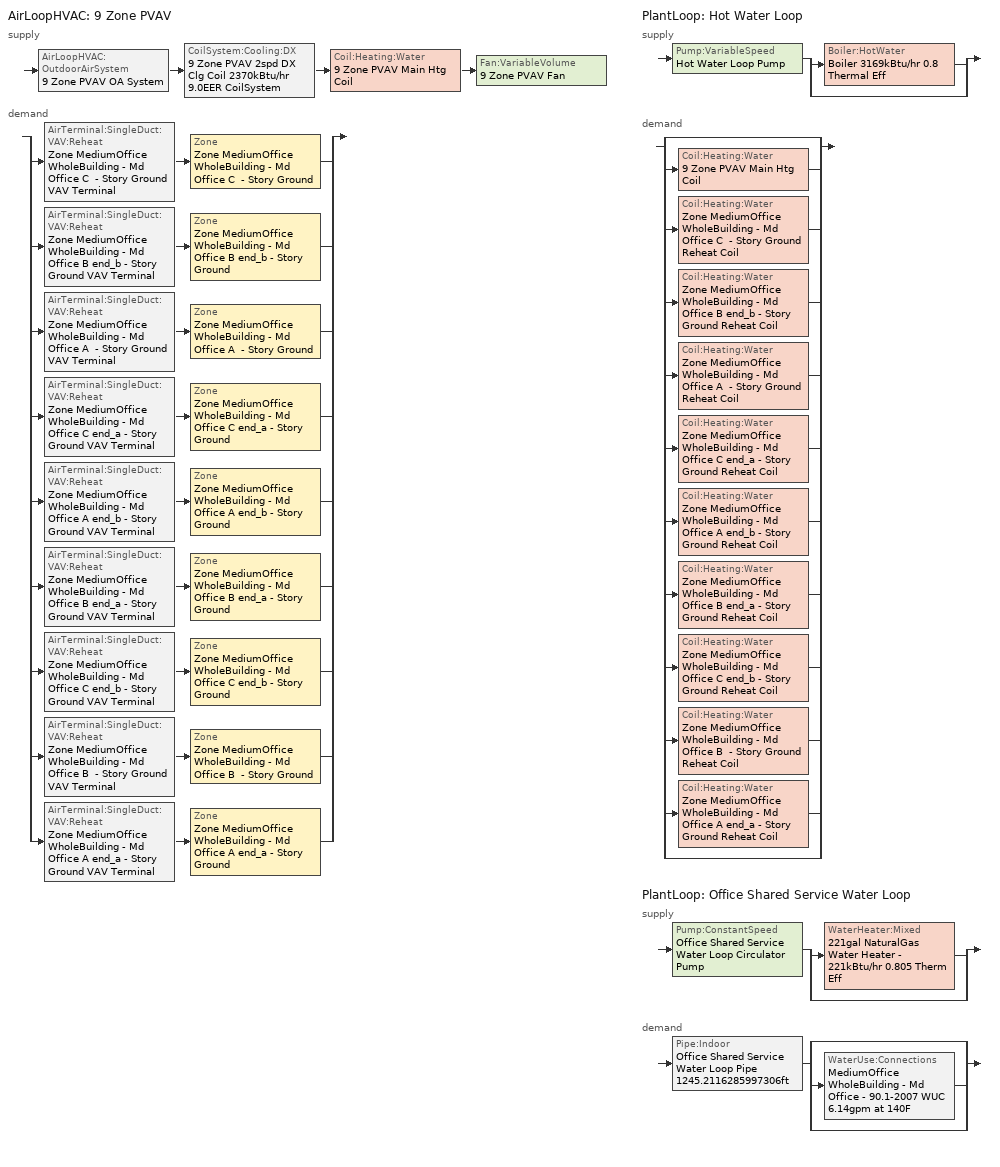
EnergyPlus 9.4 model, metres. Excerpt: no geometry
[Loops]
AirLoopHVAC '9 Zone PVAV'
 supply: AirLoopHVAC:OutdoorAirSystem '9 Zone PVAV OA System' > CoilSystem:Cooling:DX '9 Zone PVAV 2spd DX Clg Coil 2370kBtu/hr 9.0EER CoilSystem' > Coil:Heating:Water '9 Zone PVAV Main Htg Coil' > Fan:VariableVolume '9 Zone PVAV Fan'
 demand: split
  | AirTerminal:SingleDuct:VAV:Reheat 'Zone MediumOffice WholeBuilding - Md Office C  - Story Ground VAV Terminal' > Zone 'Zone MediumOffice WholeBuilding - Md Office C  - Story Ground'
  | AirTerminal:SingleDuct:VAV:Reheat 'Zone MediumOffice WholeBuilding - Md Office B end_b - Story Ground VAV Terminal' > Zone 'Zone MediumOffice WholeBuilding - Md Office B end_b - Story Ground'
  | AirTerminal:SingleDuct:VAV:Reheat 'Zone MediumOffice WholeBuilding - Md Office A  - Story Ground VAV Terminal' > Zone 'Zone MediumOffice WholeBuilding - Md Office A  - Story Ground'
  | AirTerminal:SingleDuct:VAV:Reheat 'Zone MediumOffice WholeBuilding - Md Office C end_a - Story Ground VAV Terminal' > Zone 'Zone MediumOffice WholeBuilding - Md Office C end_a - Story Ground'
  | AirTerminal:SingleDuct:VAV:Reheat 'Zone MediumOffice WholeBuilding - Md Office A end_b - Story Ground VAV Terminal' > Zone 'Zone MediumOffice WholeBuilding - Md Office A end_b - Story Ground'
  | AirTerminal:SingleDuct:VAV:Reheat 'Zone MediumOffice WholeBuilding - Md Office B end_a - Story Ground VAV Terminal' > Zone 'Zone MediumOffice WholeBuilding - Md Office B end_a - Story Ground'
  | AirTerminal:SingleDuct:VAV:Reheat 'Zone MediumOffice WholeBuilding - Md Office C end_b - Story Ground VAV Terminal' > Zone 'Zone MediumOffice WholeBuilding - Md Office C end_b - Story Ground'
  | AirTerminal:SingleDuct:VAV:Reheat 'Zone MediumOffice WholeBuilding - Md Office B  - Story Ground VAV Terminal' > Zone 'Zone MediumOffice WholeBuilding - Md Office B  - Story Ground'
  | AirTerminal:SingleDuct:VAV:Reheat 'Zone MediumOffice WholeBuilding - Md Office A end_a - Story Ground VAV Terminal' > Zone 'Zone MediumOffice WholeBuilding - Md Office A end_a - Story Ground'
PlantLoop 'Hot Water Loop'
 supply: Pump:VariableSpeed 'Hot Water Loop Pump' > split
  | Boiler:HotWater 'Boiler 3169kBtu/hr 0.8 Thermal Eff'
  | bypass
 demand: split
  | bypass
  | Coil:Heating:Water '9 Zone PVAV Main Htg Coil'
  | Coil:Heating:Water 'Zone MediumOffice WholeBuilding - Md Office C  - Story Ground Reheat Coil'
  | Coil:Heating:Water 'Zone MediumOffice WholeBuilding - Md Office B end_b - Story Ground Reheat Coil'
  | Coil:Heating:Water 'Zone MediumOffice WholeBuilding - Md Office A  - Story Ground Reheat Coil'
  | Coil:Heating:Water 'Zone MediumOffice WholeBuilding - Md Office C end_a - Story Ground Reheat Coil'
  | Coil:Heating:Water 'Zone MediumOffice WholeBuilding - Md Office A end_b - Story Ground Reheat Coil'
  | Coil:Heating:Water 'Zone MediumOffice WholeBuilding - Md Office B end_a - Story Ground Reheat Coil'
  | Coil:Heating:Water 'Zone MediumOffice WholeBuilding - Md Office C end_b - Story Ground Reheat Coil'
  | Coil:Heating:Water 'Zone MediumOffice WholeBuilding - Md Office B  - Story Ground Reheat Coil'
  | Coil:Heating:Water 'Zone MediumOffice WholeBuilding - Md Office A end_a - Story Ground Reheat Coil'
  | bypass
PlantLoop 'Office Shared Service Water Loop'
 supply: Pump:ConstantSpeed 'Office Shared Service Water Loop Circulator Pump' > split
  | WaterHeater:Mixed '221gal NaturalGas Water Heater - 221kBtu/hr 0.805 Therm Eff'
  | bypass
 demand: Pipe:Indoor 'Office Shared Service Water Loop Pipe 1245.2116285997306ft' > split
  | bypass
  | WaterUse:Connections 'MediumOffice WholeBuilding - Md Office - 90.1-2007 WUC 6.14gpm at 140F'
  | bypass
[Material] Roughness=Smooth; Thermal Absorptance=0.9; Solar Absorptance=0.7; Visible Absorptance=0.7
Name | Thickness {m} | Conductivity {W/m-K} | Density {kg/m3} | Specific Heat {J/kg-K}
Copper pipe 0.75in type L | 0.001143 | 386 | 8906.27 | 385.1856
Fiberglass batt 0.5in | 0.0127 | 0.0663448 | 11.2129 | 837.36
[Construction]
Copper pipe 0.75in type L with 0.5in fiberglass batt: Fiberglass batt 0.5in, Copper pipe 0.75in type L
[ZoneControl:Thermostat] Temperature Difference Between Cutout And Setpoint {deltaC}=0
Name | Zone or ZoneList | Control Type Schedule | Control 1
Zone MediumOffice WholeBuilding - Md Office A  - Story Ground Thermostat | Zone MediumOffice WholeBuilding - Md Office A  - Story Ground | Zone MediumOffice WholeBuilding - Md Office A  - Story Ground Thermostat Schedule | MediumOffice WholeBuilding - Md Office - 90.1-2007 Thermostat 6
Zone MediumOffice WholeBuilding - Md Office A end_a - Story Ground Thermostat | Zone MediumOffice WholeBuilding - Md Office A end_a - Story Ground | Zone MediumOffice WholeBuilding - Md Office A end_a - Story Ground Thermostat Schedule | MediumOffice WholeBuilding - Md Office - 90.1-2007 Thermostat 2
Zone MediumOffice WholeBuilding - Md Office A end_b - Story Ground Thermostat | Zone MediumOffice WholeBuilding - Md Office A end_b - Story Ground | Zone MediumOffice WholeBuilding - Md Office A end_b - Story Ground Thermostat Schedule | MediumOffice WholeBuilding - Md Office - 90.1-2007 Thermostat 5
Zone MediumOffice WholeBuilding - Md Office B  - Story Ground Thermostat | Zone MediumOffice WholeBuilding - Md Office B  - Story Ground | Zone MediumOffice WholeBuilding - Md Office B  - Story Ground Thermostat Schedule | MediumOffice WholeBuilding - Md Office - 90.1-2007 Thermostat 3
Zone MediumOffice WholeBuilding - Md Office B end_a - Story Ground Thermostat | Zone MediumOffice WholeBuilding - Md Office B end_a - Story Ground | Zone MediumOffice WholeBuilding - Md Office B end_a - Story Ground Thermostat Schedule | MediumOffice WholeBuilding - Md Office - 90.1-2007 Thermostat 8
Zone MediumOffice WholeBuilding - Md Office B end_b - Story Ground Thermostat | Zone MediumOffice WholeBuilding - Md Office B end_b - Story Ground | Zone MediumOffice WholeBuilding - Md Office B end_b - Story Ground Thermostat Schedule | MediumOffice WholeBuilding - Md Office - 90.1-2007 Thermostat
Zone MediumOffice WholeBuilding - Md Office C  - Story Ground Thermostat | Zone MediumOffice WholeBuilding - Md Office C  - Story Ground | Zone MediumOffice WholeBuilding - Md Office C  - Story Ground Thermostat Schedule | MediumOffice WholeBuilding - Md Office - 90.1-2007 Thermostat 1
Zone MediumOffice WholeBuilding - Md Office C end_a - Story Ground Thermostat | Zone MediumOffice WholeBuilding - Md Office C end_a - Story Ground | Zone MediumOffice WholeBuilding - Md Office C end_a - Story Ground Thermostat Schedule | MediumOffice WholeBuilding - Md Office - 90.1-2007 Thermostat 7
Zone MediumOffice WholeBuilding - Md Office C end_b - Story Ground Thermostat | Zone MediumOffice WholeBuilding - Md Office C end_b - Story Ground | Zone MediumOffice WholeBuilding - Md Office C end_b - Story Ground Thermostat Schedule | MediumOffice WholeBuilding - Md Office - 90.1-2007 Thermostat 4
[ThermostatSetpoint:DualSetpoint] Heating Setpoint Temperature Schedule=OfficeMedium HTGSETP_SCH_PACU_VAV_bot; Cooling Setpoint Temperature Schedule=OfficeMedium CLGSETP_SCH_NO_SETBACK
MediumOffice WholeBuilding - Md Office - 90.1-2007 Thermostat 6; MediumOffice WholeBuilding - Md Office - 90.1-2007 Thermostat 2; MediumOffice WholeBuilding - Md Office - 90.1-2007 Thermostat 5; MediumOffice WholeBuilding - Md Office - 90.1-2007 Thermostat 3; MediumOffice WholeBuilding - Md Office - 90.1-2007 Thermostat 8; MediumOffice WholeBuilding - Md Office - 90.1-2007 Thermostat; MediumOffice WholeBuilding - Md Office - 90.1-2007 Thermostat 1; MediumOffice WholeBuilding - Md Office - 90.1-2007 Thermostat 7; MediumOffice WholeBuilding - Md Office - 90.1-2007 Thermostat 4
[AirTerminal:SingleDuct:VAV:Reheat] Availability Schedule=Always On Discrete; Maximum Air Flow Rate {m3/s}=Autosize; Zone Minimum Air Flow Input Method=Constant; Constant Minimum Air Flow Fraction=0.676159; Fixed Minimum Air Flow Rate {m3/s}=0; Maximum Hot Water or Steam Flow Rate {m3/s}=Autosize; Minimum Hot Water or Steam Flow Rate {m3/s}=0; Convergence Tolerance=0.001; Damper Heating Action=ReverseWithLimits; Maximum Flow per Zone Floor Area During Reheat {m3/s-m2}=Autocalculate; Maximum Flow Fraction During Reheat=Autocalculate; Maximum Reheat Air Temperature {C}=50
Name | Reheat Coil
Zone MediumOffice WholeBuilding - Md Office A  - Story Ground VAV Terminal | Zone MediumOffice WholeBuilding - Md Office A  - Story Ground Reheat Coil
Zone MediumOffice WholeBuilding - Md Office A end_a - Story Ground VAV Terminal | Zone MediumOffice WholeBuilding - Md Office A end_a - Story Ground Reheat Coil
Zone MediumOffice WholeBuilding - Md Office A end_b - Story Ground VAV Terminal | Zone MediumOffice WholeBuilding - Md Office A end_b - Story Ground Reheat Coil
Zone MediumOffice WholeBuilding - Md Office B  - Story Ground VAV Terminal | Zone MediumOffice WholeBuilding - Md Office B  - Story Ground Reheat Coil
Zone MediumOffice WholeBuilding - Md Office B end_a - Story Ground VAV Terminal | Zone MediumOffice WholeBuilding - Md Office B end_a - Story Ground Reheat Coil
Zone MediumOffice WholeBuilding - Md Office B end_b - Story Ground VAV Terminal | Zone MediumOffice WholeBuilding - Md Office B end_b - Story Ground Reheat Coil
Zone MediumOffice WholeBuilding - Md Office C  - Story Ground VAV Terminal | Zone MediumOffice WholeBuilding - Md Office C  - Story Ground Reheat Coil
Zone MediumOffice WholeBuilding - Md Office C end_a - Story Ground VAV Terminal | Zone MediumOffice WholeBuilding - Md Office C end_a - Story Ground Reheat Coil
Zone MediumOffice WholeBuilding - Md Office C end_b - Story Ground VAV Terminal | Zone MediumOffice WholeBuilding - Md Office C end_b - Story Ground Reheat Coil
[Coil:Heating:Water] Availability Schedule=Always On Discrete; U-Factor Times Area Value {W/K}=Autosize; Maximum Water Flow Rate {m3/s}=Autosize; Performance Input Method=UFactorTimesAreaAndDesignWaterFlowRate; Rated Capacity {W}=Autosize; Rated Inlet Water Temperature {C}=82.2222; Rated Outlet Water Temperature {C}=71.1111; Rated Ratio for Air and Water Convection=0.5
Name | Rated Inlet Air Temperature {C} | Rated Outlet Air Temperature {C}
Zone MediumOffice WholeBuilding - Md Office A  - Story Ground Reheat Coil; Zone MediumOffice WholeBuilding - Md Office A end_a - Story Ground Reheat Coil; Zone MediumOffice WholeBuilding - Md Office A end_b - Story Ground Reheat Coil; Zone MediumOffice WholeBuilding - Md Office B  - Story Ground Reheat Coil; Zone MediumOffice WholeBuilding - Md Office B end_a - Story Ground Reheat Coil; Zone MediumOffice WholeBuilding - Md Office B end_b - Story Ground Reheat Coil; Zone MediumOffice WholeBuilding - Md Office C  - Story Ground Reheat Coil; Zone MediumOffice WholeBuilding - Md Office C end_a - Story Ground Reheat Coil; Zone MediumOffice WholeBuilding - Md Office C end_b - Story Ground Reheat Coil | 12.7778 | 50
9 Zone PVAV Main Htg Coil | 7.22222 | 12.7778
[Zone equipment]
Zone MediumOffice WholeBuilding - Md Office A  - Story Ground: Zone MediumOffice WholeBuilding - Md Office A  - Story Ground VAV Terminal
Zone MediumOffice WholeBuilding - Md Office A end_a - Story Ground: Zone MediumOffice WholeBuilding - Md Office A end_a - Story Ground VAV Terminal
Zone MediumOffice WholeBuilding - Md Office A end_b - Story Ground: Zone MediumOffice WholeBuilding - Md Office A end_b - Story Ground VAV Terminal
Zone MediumOffice WholeBuilding - Md Office B  - Story Ground: Zone MediumOffice WholeBuilding - Md Office B  - Story Ground VAV Terminal
Zone MediumOffice WholeBuilding - Md Office B end_a - Story Ground: Zone MediumOffice WholeBuilding - Md Office B end_a - Story Ground VAV Terminal
Zone MediumOffice WholeBuilding - Md Office B end_b - Story Ground: Zone MediumOffice WholeBuilding - Md Office B end_b - Story Ground VAV Terminal
Zone MediumOffice WholeBuilding - Md Office C  - Story Ground: Zone MediumOffice WholeBuilding - Md Office C  - Story Ground VAV Terminal
Zone MediumOffice WholeBuilding - Md Office C end_a - Story Ground: Zone MediumOffice WholeBuilding - Md Office C end_a - Story Ground VAV Terminal
Zone MediumOffice WholeBuilding - Md Office C end_b - Story Ground: Zone MediumOffice WholeBuilding - Md Office C end_b - Story Ground VAV Terminal
[Sizing:Zone] Zone Cooling Design Supply Air Temperature Input Method=SupplyAirTemperature; Zone Cooling Design Supply Air Temperature {C}=12.7778; Zone Cooling Design Supply Air Temperature Difference {deltaC}=11.11; Zone Heating Design Supply Air Temperature Input Method=SupplyAirTemperature; Zone Heating Design Supply Air Temperature {C}=50; Zone Heating Design Supply Air Temperature Difference {deltaC}=11.11; Zone Cooling Design Supply Air Humidity Ratio {kgWater/kgDryAir}=0.0085; Zone Heating Design Supply Air Humidity Ratio {kgWater/kgDryAir}=0.008; Design Specification Outdoor Air Object=MediumOffice WholeBuilding - Md Office Ventilation; Cooling Design Air Flow Method=DesignDay; Cooling Design Air Flow Rate {m3/s}=0; Cooling Minimum Air Flow per Zone Floor Area {m3/s-m2}=0.000762; Cooling Minimum Air Flow {m3/s}=0; Cooling Minimum Air Flow Fraction=0; Heating Design Air Flow Method=DesignDay; Heating Design Air Flow Rate {m3/s}=0; Heating Maximum Air Flow per Zone Floor Area {m3/s-m2}=0.002032; Heating Maximum Air Flow {m3/s}=0.141576; Heating Maximum Air Flow Fraction=0.3; Account for Dedicated Outdoor Air System=No
Zone MediumOffice WholeBuilding - Md Office A  - Story Ground; Zone MediumOffice WholeBuilding - Md Office A end_a - Story Ground; Zone MediumOffice WholeBuilding - Md Office A end_b - Story Ground; Zone MediumOffice WholeBuilding - Md Office B  - Story Ground; Zone MediumOffice WholeBuilding - Md Office B end_a - Story Ground; Zone MediumOffice WholeBuilding - Md Office B end_b - Story Ground; Zone MediumOffice WholeBuilding - Md Office C  - Story Ground; Zone MediumOffice WholeBuilding - Md Office C end_a - Story Ground; Zone MediumOffice WholeBuilding - Md Office C end_b - Story Ground
[Controller:MechanicalVentilation]
9 Zone PVAV Ventilation Controller: Availability Schedule=Always On Discrete; Demand Controlled Ventilation=No; System Outdoor Air Method=ZoneSum; Zone or ZoneList Name 1=Zone MediumOffice WholeBuilding - Md Office A  - Story Ground; Design Specification Outdoor Air Object Name 1=MediumOffice WholeBuilding - Md Office Ventilation; Zone or ZoneList Name 2=Zone MediumOffice WholeBuilding - Md Office A end_a - Story Ground; Design Specification Outdoor Air Object Name 2=MediumOffice WholeBuilding - Md Office Ventilation; Zone or ZoneList Name 3=Zone MediumOffice WholeBuilding - Md Office A end_b - Story Ground; Design Specification Outdoor Air Object Name 3=MediumOffice WholeBuilding - Md Office Ventilation; Zone or ZoneList Name 4=Zone MediumOffice WholeBuilding - Md Office B  - Story Ground; Design Specification Outdoor Air Object Name 4=MediumOffice WholeBuilding - Md Office Ventilation; Zone or ZoneList Name 5=Zone MediumOffice WholeBuilding - Md Office B end_a - Story Ground; Design Specification Outdoor Air Object Name 5=MediumOffice WholeBuilding - Md Office Ventilation; Zone or ZoneList Name 6=Zone MediumOffice WholeBuilding - Md Office B end_b - Story Ground; Design Specification Outdoor Air Object Name 6=MediumOffice WholeBuilding - Md Office Ventilation; Zone or ZoneList Name 7=Zone MediumOffice WholeBuilding - Md Office C  - Story Ground; Design Specification Outdoor Air Object Name 7=MediumOffice WholeBuilding - Md Office Ventilation; Zone or ZoneList Name 8=Zone MediumOffice WholeBuilding - Md Office C end_a - Story Ground; Design Specification Outdoor Air Object Name 8=MediumOffice WholeBuilding - Md Office Ventilation; Zone or ZoneList Name 9=Zone MediumOffice WholeBuilding - Md Office C end_b - Story Ground; Design Specification Outdoor Air Object Name 9=MediumOffice WholeBuilding - Md Office Ventilation
[DesignSpecification:OutdoorAir]
MediumOffice WholeBuilding - Md Office Ventilation: Outdoor Air Method=Sum; Outdoor Air Flow per Person {m3/s-person}=0; Outdoor Air Flow per Zone Floor Area {m3/s-m2}=0.0004318; Outdoor Air Flow per Zone {m3/s}=0; Outdoor Air Flow Air Changes per Hour {1/hr}=0
[AirLoopHVAC]
9 Zone PVAV: Design Supply Air Flow Rate {m3/s}=AutoSize; Design Return Air Flow Fraction of Supply Air Flow=1
[Sizing:System]
9 Zone PVAV: Type of Load to Size On=Sensible; Design Outdoor Air Flow Rate {m3/s}=25.9172; Central Heating Maximum System Air Flow Ratio=0.3; Preheat Design Temperature {C}=7.22222; Preheat Design Humidity Ratio {kgWater/kgDryAir}=0.008; Precool Design Temperature {C}=12.7778; Precool Design Humidity Ratio {kgWater/kgDryAir}=0.008; Central Cooling Design Supply Air Temperature {C}=12.7778; Central Heating Design Supply Air Temperature {C}=12.7778; Type of Zone Sum to Use=Coincident; 100% Outdoor Air in Cooling=No; 100% Outdoor Air in Heating=No; Central Cooling Design Supply Air Humidity Ratio {kgWater/kgDryAir}=0.0085; Central Heating Design Supply Air Humidity Ratio {kgWater/kgDryAir}=0.008; Cooling Supply Air Flow Rate Method=DesignDay; Cooling Supply Air Flow Rate {m3/s}=0; Cooling Supply Air Flow Rate Per Floor Area {m3/s-m2}=0.00996765; Cooling Fraction of Autosized Cooling Supply Air Flow Rate=1; Cooling Supply Air Flow Rate Per Unit Cooling Capacity {m3/s-W}=3.94755e-05; Heating Supply Air Flow Rate Method=DesignDay; Heating Supply Air Flow Rate {m3/s}=0; Heating Supply Air Flow Rate Per Floor Area {m3/s-m2}=0.00996765; Heating Fraction of Autosized Heating Supply Air Flow Rate=1; Heating Fraction of Autosized Cooling Supply Air Flow Rate=1; Heating Supply Air Flow Rate Per Unit Heating Capacity {m3/s-W}=3.15882e-05; System Outdoor Air Method=ZoneSum; Zone Maximum Outdoor Air Fraction=1; Cooling Design Capacity Method=CoolingDesignCapacity; Cooling Design Capacity {W}=Autosize; Cooling Design Capacity Per Floor Area {W/m2}=234.7; Fraction of Autosized Cooling Design Capacity=1; Heating Design Capacity Method=HeatingDesignCapacity; Heating Design Capacity {W}=Autosize; Heating Design Capacity Per Floor Area {W/m2}=157; Fraction of Autosized Heating Design Capacity=1; Central Cooling Capacity Control Method=OnOff
[Controller:WaterCoil]
9 Zone PVAV Main Htg Coil Controller: Control Variable=Temperature; Action=Normal; Actuator Variable=Flow; Controller Convergence Tolerance {deltaC}=0.0001; Maximum Actuated Flow {m3/s}=Autosize; Minimum Actuated Flow {m3/s}=0
[Controller:OutdoorAir]
Controller Outdoor Air 1: Minimum Outdoor Air Flow Rate {m3/s}=Autosize; Maximum Outdoor Air Flow Rate {m3/s}=Autosize; Economizer Control Type=NoEconomizer; Economizer Control Action Type=ModulateFlow; Economizer Maximum Limit Dry-Bulb Temperature {C}=28; Economizer Maximum Limit Enthalpy {J/kg}=64000; Lockout Type=LockoutWithCompressor; Minimum Limit Type=FixedMinimum; Minimum Outdoor Air Schedule=Always On Discrete; Mechanical Ventilation Controller=9 Zone PVAV Ventilation Controller; High Humidity Control=No; Control High Indoor Humidity Based on Outdoor Humidity Ratio=Yes; Heat Recovery Bypass Control Type=BypassWhenWithinEconomizerLimits
[SetpointManager:MixedAir] Control Variable=Temperature
Name | Setpoint Node or NodeList
9 Zone PVAV Mixed Air Node OS Default SPM | 9 Zone PVAV Mixed Air Node
9 Zone PVAV 2spd DX Clg Coil Outlet Air Node OS Default SPM | 9 Zone PVAV 2spd DX Clg Coil Outlet Air Node
9 Zone PVAV Main Htg Coil Outlet Air Node OS Default SPM | 9 Zone PVAV Main Htg Coil Outlet Air Node
[CoilSystem:Cooling:DX]
9 Zone PVAV 2spd DX Clg Coil 2370kBtu/hr 9.0EER CoilSystem: Availability Schedule=Always On Discrete; Cooling Coil=9 Zone PVAV 2spd DX Clg Coil 2370kBtu/hr 9.0EER
[Coil:Cooling:DX:TwoSpeed]
9 Zone PVAV 2spd DX Clg Coil 2370kBtu/hr 9.0EER: Availability Schedule=Always On Discrete; High Speed Gross Rated Total Cooling Capacity {W}=Autosize; High Speed Rated Sensible Heat Ratio=Autosize; High Speed Gross Rated Cooling COP {W/W}=3.13293; High Speed Rated Air Flow Rate {m3/s}=Autosize; Unit Internal Static Air Pressure {Pa}=773.3; Total Cooling Capacity Function of Temperature Curve=CoilClgDXQRatio_fTwbToadbSI; Total Cooling Capacity Function of Flow Fraction Curve=CoilClgDXSnglQRatio_fCFMRatio; Energy Input Ratio Function of Temperature Curve=CoilClgDXEIRRatio_fTwbToadbSI; Energy Input Ratio Function of Flow Fraction Curve=CoilClgDXSnglEIRRatio_fCFMRatio; Part Load Fraction Correlation Curve=CoilClgDXEIRRatio_fQFrac; Low Speed Gross Rated Total Cooling Capacity {W}=Autosize; Low Speed Gross Rated Sensible Heat Ratio=0.69; Low Speed Gross Rated Cooling COP {W/W}=3.13293; Low Speed Rated Air Flow Rate {m3/s}=Autosize; Low Speed Total Cooling Capacity Function of Temperature Curve=CoilClgDXQRatio_fTwbToadbSI; Low Speed Energy Input Ratio Function of Temperature Curve=CoilClgDXEIRRatio_fTwbToadbSI; Condenser Type=AirCooled; Minimum Outdoor Dry-Bulb Temperature for Compressor Operation {C}=-25; High Speed Evaporative Condenser Effectiveness=0; High Speed Evaporative Condenser Air Flow Rate {m3/s}=Autosize; High Speed Evaporative Condenser Pump Rated Power Consumption {W}=Autosize; Low Speed Evaporative Condenser Effectiveness=0; Low Speed Evaporative Condenser Air Flow Rate {m3/s}=Autosize; Low Speed Evaporative Condenser Pump Rated Power Consumption {W}=Autosize; Basin Heater Capacity {W/K}=10; Basin Heater Setpoint Temperature {C}=2
[Fan:VariableVolume]
9 Zone PVAV Fan: Availability Schedule=9 Zone PVAV Occ Sch; Fan Total Efficiency=0.61425; Pressure Rise {Pa}=1389.92; Maximum Flow Rate {m3/s}=AutoSize; Fan Power Minimum Flow Rate Input Method=Fraction; Fan Power Minimum Flow Fraction=0.25; Fan Power Minimum Air Flow Rate {m3/s}=0; Motor Efficiency=0.945; Motor In Airstream Fraction=1; Fan Power Coefficient 1=0.04076; Fan Power Coefficient 2=0.0881; Fan Power Coefficient 3=-0.0729; Fan Power Coefficient 4=0.9437; Fan Power Coefficient 5=0
[SetpointManager:Scheduled] Control Variable=Temperature
Name | Schedule | Setpoint Node or NodeList
9 Zone PVAV Supply Air Setpoint Manager | Supply Air Temp - 55.0F | 9 Zone PVAV Supply Outlet Node
Hot Water Loop Setpoint Manager | Hot Water Loop Temp - 180F | Hot Water Loop Supply Outlet Node
Service hot water setpoint manager | Service Water Loop Temp - 140F | Office Shared Service Water Loop Supply Outlet Node
[PlantLoop] Fluid Type=Water; Minimum Loop Temperature {C}=10; Maximum Loop Flow Rate {m3/s}=Autosize; Minimum Loop Flow Rate {m3/s}=0; Plant Loop Volume {m3}=Autocalculate; Load Distribution Scheme=Optimal; Plant Loop Demand Calculation Scheme=SingleSetpoint
Name | Plant Equipment Operation Scheme | Maximum Loop Temperature {C}
Hot Water Loop | Hot Water Loop Operation Schemes | 100
Office Shared Service Water Loop | Office Shared Service Water Loop Operation Schemes | 60
[Sizing:Plant] Loop Type=Heating; Sizing Option=NonCoincident; Zone Timesteps in Averaging Window=1; Coincident Sizing Factor Mode=None
Name | Design Loop Exit Temperature {C} | Loop Design Temperature Difference {deltaC}
Hot Water Loop | 82.2222 | 11.1111
Office Shared Service Water Loop | 60 | 5
[Pump:VariableSpeed]
Hot Water Loop Pump: Design Maximum Flow Rate {m3/s}=Autosize; Design Pump Head {Pa}=179344; Design Power Consumption {W}=Autosize; Motor Efficiency=0.895; Fraction of Motor Inefficiencies to Fluid Stream=0; Coefficient 1 of the Part Load Performance Curve=0; Coefficient 2 of the Part Load Performance Curve=3.2485; Coefficient 3 of the Part Load Performance Curve=-4.7443; Coefficient 4 of the Part Load Performance Curve=2.5294; Design Minimum Flow Rate {m3/s}=0; Pump Control Type=Intermittent; Skin Loss Radiative Fraction=0.5; Design Power Sizing Method=PowerPerFlowPerPressure; Design Electric Power per Unit Flow Rate {W/(m3/s)}=348701.1; Design Shaft Power per Unit Flow Rate per Unit Head {W/((m3/s)-Pa)}=1.28205; Design Minimum Flow Rate Fraction=0
[Boiler:HotWater]
Boiler 3169kBtu/hr 0.8 Thermal Eff: Fuel Type=NaturalGas; Nominal Capacity {W}=Autosize; Nominal Thermal Efficiency=0.8; Efficiency Curve Temperature Evaluation Variable=LeavingBoiler; Normalized Boiler Efficiency Curve=Boiler with No Minimum Turndown; Design Water Flow Rate {m3/s}=Autosize; Minimum Part Load Ratio=0; Maximum Part Load Ratio=1.2; Optimum Part Load Ratio=1; Water Outlet Upper Temperature Limit {C}=95; Boiler Flow Mode=LeavingSetpointModulated; Parasitic Electric Load {W}=0; Sizing Factor=1
[PlantEquipmentOperationSchemes] Control Scheme Object Type 1=PlantEquipmentOperation:HeatingLoad; Control Scheme Schedule Name 1=Always On Discrete
Name | Control Scheme Name 1
Hot Water Loop Operation Schemes | Hot Water Loop Heating Operation Scheme
Office Shared Service Water Loop Operation Schemes | Office Shared Service Water Loop Heating Operation Scheme
[PlantEquipmentOperation:HeatingLoad] Load Range Lower Limit 1 {W}=0; Load Range Upper Limit 1 {W}=1000000000
Name | Range Equipment List Name 1
Hot Water Loop Heating Operation Scheme | Hot Water Loop Heating Equipment List
Office Shared Service Water Loop Heating Operation Scheme | Office Shared Service Water Loop Heating Equipment List
[PlantEquipmentList]
Hot Water Loop Heating Equipment List: Boiler:HotWater, Boiler 3169kBtu/hr 0.8 Thermal Eff
Office Shared Service Water Loop Heating Equipment List: WaterHeater:Mixed, 221gal NaturalGas Water Heater - 221kBtu/hr 0.805 Therm Eff
[Pump:ConstantSpeed]
Office Shared Service Water Loop Circulator Pump: Design Flow Rate {m3/s}=Autosize; Design Pump Head {Pa}=29890.7; Design Power Consumption {W}=Autosize; Motor Efficiency=0.825; Fraction of Motor Inefficiencies to Fluid Stream=0; Pump Control Type=Intermittent; Design Power Sizing Method=PowerPerFlowPerPressure; Design Electric Power per Unit Flow Rate {W/(m3/s)}=348701.1; Design Shaft Power per Unit Flow Rate per Unit Head {W-s/m3-Pa}=1.28205
[WaterHeater:Mixed]
221gal NaturalGas Water Heater - 221kBtu/hr 0.805 Therm Eff: Tank Volume {m3}=0.835184; Setpoint Temperature Schedule=Service Water Loop Temp - 140F; Deadband Temperature Difference {deltaC}=2; Maximum Temperature Limit {C}=60; Heater Control Type=Cycle; Heater Maximum Capacity {W}=64660.9; Heater Ignition Minimum Flow Rate {m3/s}=0; Heater Ignition Delay {s}=0; Heater Fuel Type=NaturalGas; Heater Thermal Efficiency=0.804812; Off Cycle Parasitic Fuel Consumption Rate {W}=0; Off Cycle Parasitic Fuel Type=NaturalGas; Off Cycle Parasitic Heat Fraction to Tank=0; On Cycle Parasitic Fuel Consumption Rate {W}=0; On Cycle Parasitic Fuel Type=NaturalGas; On Cycle Parasitic Heat Fraction to Tank=0; Ambient Temperature Indicator=Schedule; Ambient Temperature Schedule=Water Heater Ambient Temp Schedule - 71.6f; Off Cycle Loss Coefficient to Ambient Temperature {W/K}=10.002; Off Cycle Loss Fraction to Zone=1; On Cycle Loss Coefficient to Ambient Temperature {W/K}=10.002; On Cycle Loss Fraction to Zone=1; Use Side Effectiveness=1; Source Side Effectiveness=1; Use Side Design Flow Rate {m3/s}=Autosize; Source Side Design Flow Rate {m3/s}=Autosize; Indirect Water Heating Recovery Time {hr}=1.5; Source Side Flow Control Mode=IndirectHeatPrimarySetpoint
[Pipe:Indoor]
Office Shared Service Water Loop Pipe 1245.2116285997306ft: Construction=Copper pipe 0.75in type L with 0.5in fiberglass batt; Environment Type=Schedule; Ambient Temperature Schedule=Office Shared Service Water Loop Piping Air Temp - 70F; Ambient Air Velocity Schedule=Office Shared Service Water Loop Piping Air Velocity - 0.67mph; Pipe Inside Diameter {m}=0.019939; Pipe Length {m}=379.541
[WaterUse:Connections]
MediumOffice WholeBuilding - Md Office - 90.1-2007 WUC 6.14gpm at 140F: Water Use Equipment Name 1=MediumOffice WholeBuilding - Md Office - 90.1-2007 Service Water Use 6.14gpm at 140F
[WaterUse:Equipment]
MediumOffice WholeBuilding - Md Office - 90.1-2007 Service Water Use 6.14gpm at 140F: Peak Flow Rate {m3/s}=0.000387628; Flow Rate Fraction Schedule=OfficeMedium BLDG_SWH_SCH; Target Temperature Schedule=Mixed Water At Faucet Temp - 140F; Sensible Fraction Schedule=Fraction Sensible - 0.2; Latent Fraction Schedule=Fraction Latent - 0.05
[Schedule:Compact]
Zone MediumOffice WholeBuilding - Md Office A  - Story Ground Thermostat Schedule; Zone MediumOffice WholeBuilding - Md Office A end_a - Story Ground Thermostat Schedule; Zone MediumOffice WholeBuilding - Md Office A end_b - Story Ground Thermostat Schedule; Zone MediumOffice WholeBuilding - Md Office B  - Story Ground Thermostat Schedule; Zone MediumOffice WholeBuilding - Md Office B end_a - Story Ground Thermostat Schedule; Zone MediumOffice WholeBuilding - Md Office B end_b - Story Ground Thermostat Schedule; Zone MediumOffice WholeBuilding - Md Office C  - Story Ground Thermostat Schedule; Zone MediumOffice WholeBuilding - Md Office C end_a - Story Ground Thermostat Schedule; Zone MediumOffice WholeBuilding - Md Office C end_b - Story Ground Thermostat Schedule: Through: 12/31, For: AllDays, Until: 24:00, 4
[Schedule:Day:Interval]
OfficeMedium HTGSETP_SCH_PACU_VAV_bot Wkdy Day: No, 05:00, 15.6, 22:00, 21, 24:00, 15.6
OfficeMedium HTGSETP_SCH_PACU_VAV_bot Sat Day: No, 05:00, 15.6, 17:00, 21, 24:00, 15.6
OfficeMedium HTGSETP_SCH_PACU_VAV_bot Default; OfficeMedium HTGSETP_SCH_PACU_VAV_bot Summer Design Day: No, 24:00, 15.6
OfficeMedium HTGSETP_SCH_PACU_VAV_bot Winter Design Day: No, 05:00, 15.6, 06:00, 17.6, 07:00, 19.6, 22:00, 21, 24:00, 15.6
OfficeMedium CLGSETP_SCH_NO_SETBACK Default|WntrDsn|Sat|Wkdy Day; OfficeMedium CLGSETP_SCH_NO_SETBACK Default; OfficeMedium CLGSETP_SCH_NO_SETBACK Winter Design Day: No, 24:00, 24
OfficeMedium CLGSETP_SCH_NO_SETBACK Summer Design Day: No, 05:00, 26.7, 06:00, 25.7, 07:00, 25, 22:00, 24, 24:00, 26.7
9 Zone PVAV Occ Sch Default: No, 08:09, 1, 22:50, 0, 24:00, 1
9 Zone PVAV Occ Sch Saturday: No, 01:30, 1, 10:00, 0, 24:00, 1
9 Zone PVAV Occ Sch Summer Design Day; 9 Zone PVAV Occ Sch Winter Design Day: No, 24:00, 1
9 Zone PVAV Occ Sch Sunday: No, 24:00, 0
Fraction Latent - 0.05 Default: No, 24:00, 0.05
Fraction Sensible - 0.2 Default: No, 24:00, 0.2
Hot Water Loop Temp - 180F Default: No, 24:00, 82.2222
Mixed Water At Faucet Temp - 140F Default; Service Water Loop Temp - 140F Default: No, 24:00, 60
Office Shared Service Water Loop Piping Air Temp - 70F Default: No, 24:00, 21.1111
Office Shared Service Water Loop Piping Air Velocity - 0.67mph Default: No, 24:00, 0.3
OfficeMedium BLDG_SWH_SCH Default: No, 06:00, 0, 11:00, 0.04, 13:00, 0.06, 14:00, 0.09, 15:00, 0.06, 18:00, 0.04, 24:00, 0
OfficeMedium BLDG_SWH_SCH SmrDsn|Wkdy Day; OfficeMedium BLDG_SWH_SCH Summer Design Day: No, 06:00, 0, 07:00, 0.07, 08:00, 0.19, 09:00, 0.35, 10:00, 0.38, 11:00, 0.39, 12:00, 0.47, 13:00, 0.57, 14:00, 0.54, 15:00, 0.34, 16:00, 0.33, 17:00, 0.44, 18:00, 0.26, 19:00, 0.21, 20:00, 0.15, 21:00, 0.17, 22:00, 0.08, 24:00, 0.05
OfficeMedium BLDG_SWH_SCH Winter Design Day; OfficeMedium BLDG_SWH_SCH WntrDsn|Sat Day: No, 06:00, 0, 07:00, 0.07, 08:00, 0.11, 09:00, 0.15, 10:00, 0.21, 11:00, 0.19, 12:00, 0.23, 13:00, 0.2, 14:00, 0.19, 15:00, 0.15, 16:00, 0.13, 17:00, 0.14, 19:00, 0.07, 24:00, 0
Supply Air Temp - 55.0F Default: No, 24:00, 12.7778
Water Heater Ambient Temp Schedule - 71.6f Default: No, 24:00, 22
[Schedule:Week:Daily]
OfficeMedium HTGSETP_SCH_PACU_VAV_bot Week Rule - Jan1-Jan5: OfficeMedium HTGSETP_SCH_PACU_VAV_bot Wkdy Day, OfficeMedium HTGSETP_SCH_PACU_VAV_bot Wkdy Day, OfficeMedium HTGSETP_SCH_PACU_VAV_bot Wkdy Day, OfficeMedium HTGSETP_SCH_PACU_VAV_bot Wkdy Day, OfficeMedium HTGSETP_SCH_PACU_VAV_bot Wkdy Day, OfficeMedium HTGSETP_SCH_PACU_VAV_bot Wkdy Day, OfficeMedium HTGSETP_SCH_PACU_VAV_bot Sat Day, OfficeMedium HTGSETP_SCH_PACU_VAV_bot Default, OfficeMedium HTGSETP_SCH_PACU_VAV_bot Summer Design Day, OfficeMedium HTGSETP_SCH_PACU_VAV_bot Winter Design Day, OfficeMedium HTGSETP_SCH_PACU_VAV_bot Default, OfficeMedium HTGSETP_SCH_PACU_VAV_bot Default
OfficeMedium HTGSETP_SCH_PACU_VAV_bot Week Rule - Jan6-Dec31: OfficeMedium HTGSETP_SCH_PACU_VAV_bot Default, OfficeMedium HTGSETP_SCH_PACU_VAV_bot Wkdy Day, OfficeMedium HTGSETP_SCH_PACU_VAV_bot Wkdy Day, OfficeMedium HTGSETP_SCH_PACU_VAV_bot Wkdy Day, OfficeMedium HTGSETP_SCH_PACU_VAV_bot Wkdy Day, OfficeMedium HTGSETP_SCH_PACU_VAV_bot Wkdy Day, OfficeMedium HTGSETP_SCH_PACU_VAV_bot Sat Day, OfficeMedium HTGSETP_SCH_PACU_VAV_bot Default, OfficeMedium HTGSETP_SCH_PACU_VAV_bot Summer Design Day, OfficeMedium HTGSETP_SCH_PACU_VAV_bot Winter Design Day, OfficeMedium HTGSETP_SCH_PACU_VAV_bot Default, OfficeMedium HTGSETP_SCH_PACU_VAV_bot Default
OfficeMedium CLGSETP_SCH_NO_SETBACK Week Rule - Jan1-Jan5: OfficeMedium CLGSETP_SCH_NO_SETBACK Default|WntrDsn|Sat|Wkdy Day, OfficeMedium CLGSETP_SCH_NO_SETBACK Default|WntrDsn|Sat|Wkdy Day, OfficeMedium CLGSETP_SCH_NO_SETBACK Default|WntrDsn|Sat|Wkdy Day, OfficeMedium CLGSETP_SCH_NO_SETBACK Default|WntrDsn|Sat|Wkdy Day, OfficeMedium CLGSETP_SCH_NO_SETBACK Default|WntrDsn|Sat|Wkdy Day, OfficeMedium CLGSETP_SCH_NO_SETBACK Default|WntrDsn|Sat|Wkdy Day, OfficeMedium CLGSETP_SCH_NO_SETBACK Default|WntrDsn|Sat|Wkdy Day, OfficeMedium CLGSETP_SCH_NO_SETBACK Default, OfficeMedium CLGSETP_SCH_NO_SETBACK Summer Design Day, OfficeMedium CLGSETP_SCH_NO_SETBACK Winter Design Day, OfficeMedium CLGSETP_SCH_NO_SETBACK Default, OfficeMedium CLGSETP_SCH_NO_SETBACK Default
OfficeMedium CLGSETP_SCH_NO_SETBACK Week Rule - Jan6-Dec31: OfficeMedium CLGSETP_SCH_NO_SETBACK Default, OfficeMedium CLGSETP_SCH_NO_SETBACK Default|WntrDsn|Sat|Wkdy Day, OfficeMedium CLGSETP_SCH_NO_SETBACK Default|WntrDsn|Sat|Wkdy Day, OfficeMedium CLGSETP_SCH_NO_SETBACK Default|WntrDsn|Sat|Wkdy Day, OfficeMedium CLGSETP_SCH_NO_SETBACK Default|WntrDsn|Sat|Wkdy Day, OfficeMedium CLGSETP_SCH_NO_SETBACK Default|WntrDsn|Sat|Wkdy Day, OfficeMedium CLGSETP_SCH_NO_SETBACK Default|WntrDsn|Sat|Wkdy Day, OfficeMedium CLGSETP_SCH_NO_SETBACK Default, OfficeMedium CLGSETP_SCH_NO_SETBACK Summer Design Day, OfficeMedium CLGSETP_SCH_NO_SETBACK Winter Design Day, OfficeMedium CLGSETP_SCH_NO_SETBACK Default, OfficeMedium CLGSETP_SCH_NO_SETBACK Default
9 Zone PVAV Occ Sch Week Rule - Jan1-Jan5: 9 Zone PVAV Occ Sch Default, 9 Zone PVAV Occ Sch Default, 9 Zone PVAV Occ Sch Default, 9 Zone PVAV Occ Sch Default, 9 Zone PVAV Occ Sch Default, 9 Zone PVAV Occ Sch Default, 9 Zone PVAV Occ Sch Saturday, 9 Zone PVAV Occ Sch Default, 9 Zone PVAV Occ Sch Summer Design Day, 9 Zone PVAV Occ Sch Winter Design Day, 9 Zone PVAV Occ Sch Default, 9 Zone PVAV Occ Sch Default
9 Zone PVAV Occ Sch Week Rule - Jan6-Dec31: 9 Zone PVAV Occ Sch Sunday, 9 Zone PVAV Occ Sch Default, 9 Zone PVAV Occ Sch Default, 9 Zone PVAV Occ Sch Default, 9 Zone PVAV Occ Sch Default, 9 Zone PVAV Occ Sch Default, 9 Zone PVAV Occ Sch Saturday, 9 Zone PVAV Occ Sch Default, 9 Zone PVAV Occ Sch Summer Design Day, 9 Zone PVAV Occ Sch Winter Design Day, 9 Zone PVAV Occ Sch Default, 9 Zone PVAV Occ Sch Default
Fraction Latent - 0.05 Week Rule - Jan1-Dec31: Fraction Latent - 0.05 Default, Fraction Latent - 0.05 Default, Fraction Latent - 0.05 Default, Fraction Latent - 0.05 Default, Fraction Latent - 0.05 Default, Fraction Latent - 0.05 Default, Fraction Latent - 0.05 Default, Fraction Latent - 0.05 Default, Fraction Latent - 0.05 Default, Fraction Latent - 0.05 Default, Fraction Latent - 0.05 Default, Fraction Latent - 0.05 Default
Fraction Sensible - 0.2 Week Rule - Jan1-Dec31: Fraction Sensible - 0.2 Default, Fraction Sensible - 0.2 Default, Fraction Sensible - 0.2 Default, Fraction Sensible - 0.2 Default, Fraction Sensible - 0.2 Default, Fraction Sensible - 0.2 Default, Fraction Sensible - 0.2 Default, Fraction Sensible - 0.2 Default, Fraction Sensible - 0.2 Default, Fraction Sensible - 0.2 Default, Fraction Sensible - 0.2 Default, Fraction Sensible - 0.2 Default
Hot Water Loop Temp - 180F Week Rule - Jan1-Dec31: Hot Water Loop Temp - 180F Default, Hot Water Loop Temp - 180F Default, Hot Water Loop Temp - 180F Default, Hot Water Loop Temp - 180F Default, Hot Water Loop Temp - 180F Default, Hot Water Loop Temp - 180F Default, Hot Water Loop Temp - 180F Default, Hot Water Loop Temp - 180F Default, Hot Water Loop Temp - 180F Default, Hot Water Loop Temp - 180F Default, Hot Water Loop Temp - 180F Default, Hot Water Loop Temp - 180F Default
Mixed Water At Faucet Temp - 140F Week Rule - Jan1-Dec31: Mixed Water At Faucet Temp - 140F Default, Mixed Water At Faucet Temp - 140F Default, Mixed Water At Faucet Temp - 140F Default, Mixed Water At Faucet Temp - 140F Default, Mixed Water At Faucet Temp - 140F Default, Mixed Water At Faucet Temp - 140F Default, Mixed Water At Faucet Temp - 140F Default, Mixed Water At Faucet Temp - 140F Default, Mixed Water At Faucet Temp - 140F Default, Mixed Water At Faucet Temp - 140F Default, Mixed Water At Faucet Temp - 140F Default, Mixed Water At Faucet Temp - 140F Default
Office Shared Service Water Loop Piping Air Temp - 70F Week Rule - Jan1-Dec31: Office Shared Service Water Loop Piping Air Temp - 70F Default, Office Shared Service Water Loop Piping Air Temp - 70F Default, Office Shared Service Water Loop Piping Air Temp - 70F Default, Office Shared Service Water Loop Piping Air Temp - 70F Default, Office Shared Service Water Loop Piping Air Temp - 70F Default, Office Shared Service Water Loop Piping Air Temp - 70F Default, Office Shared Service Water Loop Piping Air Temp - 70F Default, Office Shared Service Water Loop Piping Air Temp - 70F Default, Office Shared Service Water Loop Piping Air Temp - 70F Default, Office Shared Service Water Loop Piping Air Temp - 70F Default, Office Shared Service Water Loop Piping Air Temp - 70F Default, Office Shared Service Water Loop Piping Air Temp - 70F Default
Office Shared Service Water Loop Piping Air Velocity - 0.67mph Week Rule - Jan1-Dec31: Office Shared Service Water Loop Piping Air Velocity - 0.67mph Default, Office Shared Service Water Loop Piping Air Velocity - 0.67mph Default, Office Shared Service Water Loop Piping Air Velocity - 0.67mph Default, Office Shared Service Water Loop Piping Air Velocity - 0.67mph Default, Office Shared Service Water Loop Piping Air Velocity - 0.67mph Default, Office Shared Service Water Loop Piping Air Velocity - 0.67mph Default, Office Shared Service Water Loop Piping Air Velocity - 0.67mph Default, Office Shared Service Water Loop Piping Air Velocity - 0.67mph Default, Office Shared Service Water Loop Piping Air Velocity - 0.67mph Default, Office Shared Service Water Loop Piping Air Velocity - 0.67mph Default, Office Shared Service Water Loop Piping Air Velocity - 0.67mph Default, Office Shared Service Water Loop Piping Air Velocity - 0.67mph Default
OfficeMedium BLDG_SWH_SCH Week Rule - Jan1-Jan5: OfficeMedium BLDG_SWH_SCH SmrDsn|Wkdy Day, OfficeMedium BLDG_SWH_SCH SmrDsn|Wkdy Day, OfficeMedium BLDG_SWH_SCH SmrDsn|Wkdy Day, OfficeMedium BLDG_SWH_SCH SmrDsn|Wkdy Day, OfficeMedium BLDG_SWH_SCH SmrDsn|Wkdy Day, OfficeMedium BLDG_SWH_SCH SmrDsn|Wkdy Day, OfficeMedium BLDG_SWH_SCH WntrDsn|Sat Day, OfficeMedium BLDG_SWH_SCH Default, OfficeMedium BLDG_SWH_SCH Summer Design Day, OfficeMedium BLDG_SWH_SCH Winter Design Day, OfficeMedium BLDG_SWH_SCH Default, OfficeMedium BLDG_SWH_SCH Default
OfficeMedium BLDG_SWH_SCH Week Rule - Jan6-Dec31: OfficeMedium BLDG_SWH_SCH Default, OfficeMedium BLDG_SWH_SCH SmrDsn|Wkdy Day, OfficeMedium BLDG_SWH_SCH SmrDsn|Wkdy Day, OfficeMedium BLDG_SWH_SCH SmrDsn|Wkdy Day, OfficeMedium BLDG_SWH_SCH SmrDsn|Wkdy Day, OfficeMedium BLDG_SWH_SCH SmrDsn|Wkdy Day, OfficeMedium BLDG_SWH_SCH WntrDsn|Sat Day, OfficeMedium BLDG_SWH_SCH Default, OfficeMedium BLDG_SWH_SCH Summer Design Day, OfficeMedium BLDG_SWH_SCH Winter Design Day, OfficeMedium BLDG_SWH_SCH Default, OfficeMedium BLDG_SWH_SCH Default
Service Water Loop Temp - 140F Week Rule - Jan1-Dec31: Service Water Loop Temp - 140F Default, Service Water Loop Temp - 140F Default, Service Water Loop Temp - 140F Default, Service Water Loop Temp - 140F Default, Service Water Loop Temp - 140F Default, Service Water Loop Temp - 140F Default, Service Water Loop Temp - 140F Default, Service Water Loop Temp - 140F Default, Service Water Loop Temp - 140F Default, Service Water Loop Temp - 140F Default, Service Water Loop Temp - 140F Default, Service Water Loop Temp - 140F Default
Supply Air Temp - 55.0F Week Rule - Jan1-Dec31: Supply Air Temp - 55.0F Default, Supply Air Temp - 55.0F Default, Supply Air Temp - 55.0F Default, Supply Air Temp - 55.0F Default, Supply Air Temp - 55.0F Default, Supply Air Temp - 55.0F Default, Supply Air Temp - 55.0F Default, Supply Air Temp - 55.0F Default, Supply Air Temp - 55.0F Default, Supply Air Temp - 55.0F Default, Supply Air Temp - 55.0F Default, Supply Air Temp - 55.0F Default
Water Heater Ambient Temp Schedule - 71.6f Week Rule - Jan1-Dec31: Water Heater Ambient Temp Schedule - 71.6f Default, Water Heater Ambient Temp Schedule - 71.6f Default, Water Heater Ambient Temp Schedule - 71.6f Default, Water Heater Ambient Temp Schedule - 71.6f Default, Water Heater Ambient Temp Schedule - 71.6f Default, Water Heater Ambient Temp Schedule - 71.6f Default, Water Heater Ambient Temp Schedule - 71.6f Default, Water Heater Ambient Temp Schedule - 71.6f Default, Water Heater Ambient Temp Schedule - 71.6f Default, Water Heater Ambient Temp Schedule - 71.6f Default, Water Heater Ambient Temp Schedule - 71.6f Default, Water Heater Ambient Temp Schedule - 71.6f Default
[Schedule:Year]
OfficeMedium HTGSETP_SCH_PACU_VAV_bot: OfficeMedium HTGSETP_SCH_PACU_VAV_bot Week Rule - Jan1-Jan5, 1, 1, 1, 5, OfficeMedium HTGSETP_SCH_PACU_VAV_bot Week Rule - Jan6-Dec31, 1, 6, 12, 31
OfficeMedium CLGSETP_SCH_NO_SETBACK: OfficeMedium CLGSETP_SCH_NO_SETBACK Week Rule - Jan1-Jan5, 1, 1, 1, 5, OfficeMedium CLGSETP_SCH_NO_SETBACK Week Rule - Jan6-Dec31, 1, 6, 12, 31
9 Zone PVAV Occ Sch: 9 Zone PVAV Occ Sch Week Rule - Jan1-Jan5, 1, 1, 1, 5, 9 Zone PVAV Occ Sch Week Rule - Jan6-Dec31, 1, 6, 12, 31
Fraction Latent - 0.05: Fraction Latent - 0.05 Week Rule - Jan1-Dec31, 1, 1, 12, 31
Fraction Sensible - 0.2: Fraction Sensible - 0.2 Week Rule - Jan1-Dec31, 1, 1, 12, 31
Hot Water Loop Temp - 180F: Hot Water Loop Temp - 180F Week Rule - Jan1-Dec31, 1, 1, 12, 31
Mixed Water At Faucet Temp - 140F: Mixed Water At Faucet Temp - 140F Week Rule - Jan1-Dec31, 1, 1, 12, 31
Office Shared Service Water Loop Piping Air Temp - 70F: Office Shared Service Water Loop Piping Air Temp - 70F Week Rule - Jan1-Dec31, 1, 1, 12, 31
Office Shared Service Water Loop Piping Air Velocity - 0.67mph: Office Shared Service Water Loop Piping Air Velocity - 0.67mph Week Rule - Jan1-Dec31, 1, 1, 12, 31
OfficeMedium BLDG_SWH_SCH: OfficeMedium BLDG_SWH_SCH Week Rule - Jan1-Jan5, 1, 1, 1, 5, OfficeMedium BLDG_SWH_SCH Week Rule - Jan6-Dec31, 1, 6, 12, 31
Service Water Loop Temp - 140F: Service Water Loop Temp - 140F Week Rule - Jan1-Dec31, 1, 1, 12, 31
Supply Air Temp - 55.0F: Supply Air Temp - 55.0F Week Rule - Jan1-Dec31, 1, 1, 12, 31
Water Heater Ambient Temp Schedule - 71.6f: Water Heater Ambient Temp Schedule - 71.6f Week Rule - Jan1-Dec31, 1, 1, 12, 31
[Schedule:Constant]
Always On Discrete: Hourly Value=1
[Curve:Biquadratic] Minimum Value of x {BasedOnField A2}=13.89; Maximum Value of x {BasedOnField A2}=25; Minimum Value of y {BasedOnField A3}=23.89; Maximum Value of y {BasedOnField A3}=46.11; Minimum Curve Output {BasedOnField A4}=0.77
Name | Coefficient1 Constant | Coefficient2 x | Coefficient3 x**2 | Coefficient4 y | Coefficient5 y**2 | Coefficient6 x*y | Maximum Curve Output {BasedOnField A4}
CoilClgDXQRatio_fTwbToadbSI | 0.86779 | 0.014245 | 0.000554 | -0.007569 | 3.2e-05 | -0.000191 | 1.29
CoilClgDXEIRRatio_fTwbToadbSI | 0.116709 | 0.028458 | -0.000411 | 0.021422 | 0.000162 | -0.00068 | 1.33
[Curve:Quadratic]
Name | Coefficient1 Constant | Coefficient2 x | Coefficient3 x**2 | Minimum Value of x {BasedOnField A2} | Maximum Value of x {BasedOnField A2}
CoilClgDXSnglQRatio_fCFMRatio | 0.8 | 0.2 | 0 | 0.5 | 1.5
CoilClgDXSnglEIRRatio_fCFMRatio | 1.156 | -0.1816 | 0.0256 | 0 | 1
[Curve:Cubic]
Name | Coefficient1 Constant | Coefficient2 x | Coefficient3 x**2 | Coefficient4 x**3 | Minimum Value of x {BasedOnField A2} | Maximum Value of x {BasedOnField A2}
CoilClgDXEIRRatio_fQFrac | 0 | 5.1091 | -8.5515 | 4.4744 | 0.7 | 1
Boiler with No Minimum Turndown | 0.7463 | 1.3196 | -2.2154 | 1.1674 | 0 | 1.3
